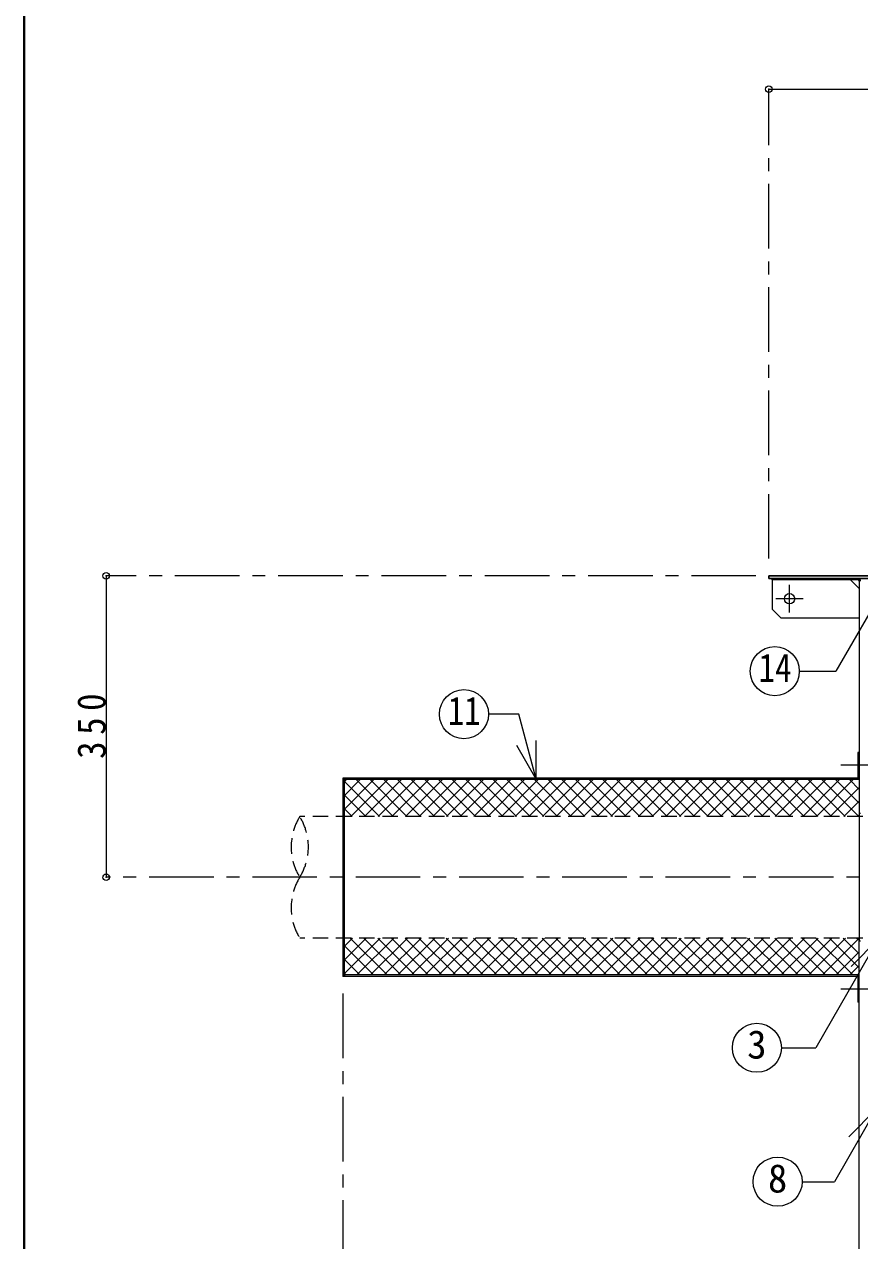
# Model space of a CAD drawing. Units: millimetres at full size, sheet at 1:15; details may follow other scales. Extents: x -3171 to 2904, y -2098 to 2117.
# Drawn here: x -3171 to -2200, y -1200 to 212 of the extents above; entities that cross this region are included whole.
import ezdxf
from ezdxf.enums import TextEntityAlignment as Align

# ---------------------------------------------------------------- set-up
doc = ezdxf.new("R2010")
doc.units = ezdxf.units.MM
doc.header["$LTSCALE"] = 15
doc.header["$PDMODE"] = 32
doc.header["$PDSIZE"] = 7.5
doc.linetypes.add('CHAIN1', pattern=[8, 5, -1, 1, -1])
doc.linetypes.add('DASHED1', pattern=[1.8, 1.2, -0.6])
doc.layers.add('0-6_補助線', color=4, linetype='Continuous', lineweight=9)
doc.styles.add('ＭＳ ゴシック', font='')
doc.styles.get('ＭＳ ゴシック').set_extended_font_data('MS Gothic')

msp = doc.modelspace()

# ---------------------------------------------------------------- linework, layer by layer
at = {"layer": '0-6_補助線', "color": 1, "lineweight": 40}
msp.add_line((-3170.88, -2097.95), (-3170.88, 2117.05), dxfattribs=at)
at = {"layer": '0-6_補助線'}
for p, q in [((-2305.88, 137.05), (-585.88, 137.05)), ((-3075.88, -427.95), (-3075.88, -777.95)), ((-2301.88, -432.55), (-2301.88, -466.55)), ((-2210.88, -432.55), (-2200.88, -442.55)), ((-2799.28, -699.18), (-2764.66, -664.55)), ((-2799.28, -683.27), (-2780.57, -664.55)), ((-2799.28, -667.36), (-2796.48, -664.55)), ((-2799.28, -666.35), (-2758.17, -707.45)), ((-2791.65, -707.45), (-2748.75, -664.55)), ((-2785.16, -664.55), (-2742.26, -707.45)), ((-2775.74, -707.45), (-2732.84, -664.55)), ((-2769.25, -664.55), (-2726.35, -707.45)), ((-2759.83, -707.45), (-2716.93, -664.55)), ((-2753.34, -664.55), (-2710.44, -707.45)), ((-2743.92, -707.45), (-2701.02, -664.55)), ((-2737.43, -664.55), (-2694.53, -707.45)), ((-2728.01, -707.45), (-2685.11, -664.55)), ((-2721.52, -664.55), (-2678.62, -707.45)), ((-2712.1, -707.45), (-2669.2, -664.55)), ((-2705.62, -664.55), (-2662.72, -707.45)), ((-2696.19, -707.45), (-2653.29, -664.55)), ((-2689.71, -664.55), (-2646.81, -707.45)), ((-2680.28, -707.45), (-2637.38, -664.55)), ((-2673.8, -664.55), (-2630.9, -707.45)), ((-2664.37, -707.45), (-2621.47, -664.55)), ((-2657.89, -664.55), (-2614.99, -707.45)), ((-2648.46, -707.45), (-2605.56, -664.55)), ((-2641.98, -664.55), (-2599.08, -707.45)), ((-2632.55, -707.45), (-2589.65, -664.55)), ((-2626.07, -664.55), (-2583.17, -707.45)), ((-2616.64, -707.45), (-2573.74, -664.55)), ((-2610.16, -664.55), (-2567.26, -707.45)), ((-2600.73, -707.45), (-2557.83, -664.55)), ((-2594.25, -664.55), (-2551.35, -707.45)), ((-2584.82, -707.45), (-2541.92, -664.55)), ((-2578.34, -664.55), (-2535.44, -707.45)), ((-2568.91, -707.45), (-2526.01, -664.55)), ((-2562.43, -664.55), (-2519.53, -707.45)), ((-2553, -707.45), (-2510.1, -664.55)), ((-2546.52, -664.55), (-2503.62, -707.45)), ((-2537.09, -707.45), (-2494.19, -664.55)), ((-2530.61, -664.55), (-2487.71, -707.45)), ((-2521.18, -707.45), (-2478.28, -664.55)), ((-2514.7, -664.55), (-2471.8, -707.45)), ((-2505.27, -707.45), (-2462.37, -664.55)), ((-2498.79, -664.55), (-2455.89, -707.45)), ((-2489.36, -707.45), (-2446.46, -664.55)), ((-2482.88, -664.55), (-2439.98, -707.45)), ((-2473.45, -707.45), (-2430.55, -664.55)), ((-2466.97, -664.55), (-2424.07, -707.45)), ((-2457.54, -707.45), (-2414.64, -664.55)), ((-2451.06, -664.55), (-2408.16, -707.45)), ((-2441.63, -707.45), (-2398.73, -664.55)), ((-2435.15, -664.55), (-2392.25, -707.45)), ((-2425.72, -707.45), (-2382.82, -664.55)), ((-2419.24, -664.55), (-2376.34, -707.45)), ((-2409.81, -707.45), (-2366.91, -664.55)), ((-2403.33, -664.55), (-2360.43, -707.45)), ((-2393.9, -707.45), (-2351, -664.55)), ((-2387.42, -664.55), (-2344.52, -707.45)), ((-2377.99, -707.45), (-2335.09, -664.55)), ((-2371.51, -664.55), (-2328.61, -707.45)), ((-2362.08, -707.45), (-2319.18, -664.55)), ((-2355.6, -664.55), (-2312.7, -707.45)), ((-2346.17, -707.45), (-2303.27, -664.55)), ((-2339.69, -664.55), (-2296.79, -707.45)), ((-2330.26, -707.45), (-2287.36, -664.55)), ((-2323.78, -664.55), (-2280.88, -707.45)), ((-2314.35, -707.45), (-2271.45, -664.55)), ((-2307.87, -664.55), (-2264.97, -707.45)), ((-2298.44, -707.45), (-2255.54, -664.55)), ((-2291.96, -664.55), (-2249.06, -707.45)), ((-2282.53, -707.45), (-2239.63, -664.55)), ((-2276.05, -664.55), (-2233.15, -707.45)), ((-2266.62, -707.45), (-2223.72, -664.55)), ((-2260.14, -664.55), (-2217.24, -707.45)), ((-2250.72, -707.45), (-2207.82, -664.55)), ((-2244.23, -664.55), (-2201.33, -707.45)), ((-2234.81, -707.45), (-2200.88, -673.53)), ((-2228.32, -664.55), (-2200.88, -691.99)), ((-2212.41, -664.55), (-2200.88, -676.08)), ((-2799.28, -682.26), (-2774.08, -707.45)), ((-2218.9, -707.45), (-2200.88, -689.44)), ((-2800.88, -701.45), (-2800.88, -854.45)), ((-2799.28, -698.17), (-2789.99, -707.45)), ((-2799.28, -701.45), (-2799.28, -854.45)), ((-2202.99, -707.45), (-2200.88, -705.35)), ((-2200.88, -703.95), (-2200.88, -851.95)), ((-2799.28, -890.09), (-2757.64, -848.45)), ((-2799.28, -874.18), (-2773.55, -848.45)), ((-2799.28, -858.27), (-2789.46, -848.45)), ((-2799.28, -857.27), (-2765.19, -891.35)), ((-2792.18, -848.45), (-2749.28, -891.35)), ((-2784.63, -891.35), (-2741.73, -848.45)), ((-2776.27, -848.45), (-2733.37, -891.35)), ((-2768.72, -891.35), (-2725.82, -848.45)), ((-2760.36, -848.45), (-2717.46, -891.35)), ((-2752.81, -891.35), (-2709.91, -848.45)), ((-2744.45, -848.45), (-2701.55, -891.35)), ((-2736.9, -891.35), (-2694, -848.45)), ((-2728.54, -848.45), (-2685.64, -891.35)), ((-2720.99, -891.35), (-2678.09, -848.45)), ((-2712.63, -848.45), (-2669.73, -891.35)), ((-2705.08, -891.35), (-2662.18, -848.45)), ((-2696.72, -848.45), (-2653.82, -891.35)), ((-2689.17, -891.35), (-2646.27, -848.45)), ((-2680.81, -848.45), (-2637.91, -891.35)), ((-2673.26, -891.35), (-2630.36, -848.45)), ((-2664.9, -848.45), (-2622, -891.35)), ((-2657.35, -891.35), (-2614.45, -848.45)), ((-2648.99, -848.45), (-2606.09, -891.35)), ((-2641.44, -891.35), (-2598.54, -848.45)), ((-2633.08, -848.45), (-2590.18, -891.35)), ((-2625.53, -891.35), (-2582.63, -848.45)), ((-2617.17, -848.45), (-2574.27, -891.35)), ((-2609.62, -891.35), (-2566.72, -848.45)), ((-2601.26, -848.45), (-2558.36, -891.35)), ((-2593.71, -891.35), (-2550.81, -848.45)), ((-2585.35, -848.45), (-2542.45, -891.35)), ((-2577.8, -891.35), (-2534.9, -848.45)), ((-2569.44, -848.45), (-2526.54, -891.35)), ((-2561.89, -891.35), (-2518.99, -848.45)), ((-2553.53, -848.45), (-2510.63, -891.35)), ((-2545.98, -891.35), (-2503.08, -848.45)), ((-2537.62, -848.45), (-2494.72, -891.35)), ((-2530.07, -891.35), (-2487.17, -848.45)), ((-2521.72, -848.45), (-2478.82, -891.35)), ((-2514.16, -891.35), (-2471.26, -848.45)), ((-2505.81, -848.45), (-2462.91, -891.35)), ((-2498.25, -891.35), (-2455.35, -848.45)), ((-2489.9, -848.45), (-2447, -891.35)), ((-2482.34, -891.35), (-2439.44, -848.45)), ((-2473.99, -848.45), (-2431.09, -891.35)), ((-2466.43, -891.35), (-2423.53, -848.45)), ((-2458.08, -848.45), (-2415.18, -891.35)), ((-2450.52, -891.35), (-2407.62, -848.45)), ((-2442.17, -848.45), (-2399.27, -891.35)), ((-2434.62, -891.35), (-2391.72, -848.45)), ((-2426.26, -848.45), (-2383.36, -891.35)), ((-2418.71, -891.35), (-2375.81, -848.45)), ((-2410.35, -848.45), (-2367.45, -891.35)), ((-2402.8, -891.35), (-2359.9, -848.45)), ((-2394.44, -848.45), (-2351.54, -891.35)), ((-2386.89, -891.35), (-2343.99, -848.45)), ((-2378.53, -848.45), (-2335.63, -891.35)), ((-2370.98, -891.35), (-2328.08, -848.45)), ((-2362.62, -848.45), (-2319.72, -891.35)), ((-2355.07, -891.35), (-2312.17, -848.45)), ((-2346.71, -848.45), (-2303.81, -891.35)), ((-2339.16, -891.35), (-2296.26, -848.45)), ((-2330.8, -848.45), (-2287.9, -891.35)), ((-2323.25, -891.35), (-2280.35, -848.45)), ((-2314.89, -848.45), (-2271.99, -891.35)), ((-2307.34, -891.35), (-2264.44, -848.45)), ((-2298.98, -848.45), (-2256.08, -891.35)), ((-2291.43, -891.35), (-2248.53, -848.45)), ((-2283.07, -848.45), (-2240.17, -891.35)), ((-2275.52, -891.35), (-2232.62, -848.45)), ((-2267.16, -848.45), (-2224.26, -891.35)), ((-2259.61, -891.35), (-2216.71, -848.45)), ((-2251.25, -848.45), (-2208.35, -891.35)), ((-2243.7, -891.35), (-2200.88, -848.54)), ((-2235.34, -848.45), (-2200.88, -882.91)), ((-2219.43, -848.45), (-2200.88, -867)), ((-2203.52, -848.45), (-2200.88, -851.09)), ((-2799.28, -873.18), (-2781.1, -891.35)), ((-2227.79, -891.35), (-2200.88, -864.45)), ((-2799.28, -889.09), (-2797.01, -891.35)), ((-2211.88, -891.35), (-2200.88, -880.36))]:
    msp.add_line(p, q, dxfattribs=at)
at = {"layer": '0-6_補助線', "linetype": 'CHAIN1'}
for p, q in [((-2305.88, -407.95), (-2305.88, 137.05)), ((-2320.88, -427.95), (-3075.88, -427.95)), ((-2281.88, -470.55), (-2281.88, -438.55)), ((-2265.88, -454.55), (-2297.88, -454.55)), ((-2179.28, -647.95), (-2222.48, -647.95)), ((-2110.88, -777.95), (-3075.88, -777.95)), ((-2800.88, -912.95), (-2800.88, -1587.95)), ((-2179.28, -907.95), (-2222.48, -907.95))]:
    msp.add_line(p, q, dxfattribs=at)
at = {"layer": '0-6_補助線', "color": 5, "lineweight": 25}
for p, q in [((-2305.88, -430.95), (-2305.88, -427.95)), ((-2305.88, -427.95), (-2151.88, -427.95)), ((-2305.88, -430.95), (-2151.88, -430.95))]:
    msp.add_line(p, q, dxfattribs=at)
at = {"layer": '0-6_補助線', "color": 7, "lineweight": 18}
for p, q in [((-2301.88, -432.55), (-2301.88, -430.95)), ((-2202.48, -432.55), (-2301.88, -432.55)), ((-2168.08, -434.88), (-2227.97, -538.61)), ((-2200.88, -434.15), (-2200.88, -703.95)), ((-2270.53, -538.61), (-2227.97, -538.61)), ((-2576.19, -663.95), (-2576.19, -618.95)), ((-2576.19, -663.95), (-2598.69, -624.98)), ((-2202.48, -632.95), (-2202.48, -662.95)), ((-2200.88, -632.95), (-2202.48, -632.95)), ((-2800.88, -662.95), (-2800.88, -701.45)), ((-2200.88, -662.95), (-2800.88, -662.95)), ((-2799.28, -662.95), (-2799.28, -701.45)), ((-2200.88, -664.55), (-2799.28, -664.55)), ((-2799.28, -701.45), (-2800.88, -701.45)), ((-2199.28, -703.95), (-2200.88, -703.95)), ((-2799.28, -854.45), (-2800.88, -854.45)), ((-2800.88, -854.45), (-2800.88, -892.95)), ((-2799.28, -854.45), (-2799.28, -892.95)), ((-2178.53, -849.57), (-2251.44, -975.86)), ((-2178.53, -849.57), (-2210.35, -881.39)), ((-2199.28, -851.95), (-2200.88, -851.95)), ((-2200.88, -1384.75), (-2200.88, -851.95)), ((-2200.88, -892.95), (-2800.88, -892.95)), ((-2200.88, -891.35), (-2799.28, -891.35)), ((-2202.48, -892.95), (-2202.48, -922.95)), ((-2200.88, -922.95), (-2202.48, -922.95)), ((-2291.32, -975.86), (-2251.44, -975.86)), ((-2181.31, -1047.32), (-2229.81, -1131.33)), ((-2181.31, -1047.32), (-2213.12, -1079.14)), ((-2267.19, -1131.33), (-2229.81, -1131.33))]:
    msp.add_line(p, q, dxfattribs=at)
at = {"layer": '0-6_補助線', "linetype": 'DASHED1'}
for p, q in [((-2196.88, -707.45), (-2850.88, -707.45)), ((-2196.88, -848.45), (-2850.88, -848.45))]:
    msp.add_line(p, q, dxfattribs=at)
at = {"layer": '0-6_補助線'}
msp.add_lwpolyline([(-2301.88, -466.55), (-2291.88, -476.55), (-2200.88, -476.55)], dxfattribs=at)
at = {"layer": '0-6_補助線', "color": 7, "lineweight": 18}
msp.add_lwpolyline([(-2576.19, -663.95), (-2596.38, -588.6), (-2631.6, -588.6)], dxfattribs=at)
at = {"layer": '0-6_補助線'}
msp.add_circle((-2281.88, -454.55), 6, dxfattribs=at)
at = {"layer": '0-6_補助線', "color": 7, "lineweight": 18}
for centre in [(-2299.03, -538.61), (-2660.1, -588.6), (-2319.82, -975.86), (-2295.69, -1131.33)]:
    msp.add_circle(centre, 28.5, dxfattribs=at)
for radius in [3.2, 1.6]:
    msp.add_arc((-2202.48, -434.15), radius, 0, 90, dxfattribs=at)
at = {"layer": '0-6_補助線', "linetype": 'DASHED1'}
for centre, start, end in [((-2793.75, -742.7), 148.324, 211.676), ((-2908.01, -742.7), 328.324, 31.676), ((-2793.75, -813.2), 148.324, 211.676)]:
    msp.add_arc(centre, 67.13, start, end, dxfattribs=at)
at = {"layer": '0-6_補助線'}
for p in [(-2305.88, 137.05), (-3075.88, -427.95), (-3075.88, -777.95)]:
    msp.add_point(p, dxfattribs=at)

# ---------------------------------------------------------------- texts
at = {"layer": '0-6_補助線', "color": 7, "style": 'ＭＳ ゴシック', "width": 0.85}
for s, p in [('14', (-2317.78, -561.11)), ('11', (-2678.85, -611.1))]:
    msp.add_text(s, height=32.99, dxfattribs=at).set_placement(p, align=Align.BOTTOM_LEFT)
at = {"layer": '0-6_補助線', "color": 7, "style": 'ＭＳ ゴシック'}
for s, p in [('3', (-2331.07, -998.36)), ('8', (-2306.94, -1153.83))]:
    msp.add_text(s, height=32.99, dxfattribs=at).set_placement(p, align=Align.BOTTOM_LEFT)
at = {"layer": '0-6_補助線', "color": 7, "insert": (-3075.88, -640.45), "char_height": 32.99, "attachment_point": 7, "rotation": 90, "style": 'ＭＳ ゴシック'}
msp.add_mtext('\\T1.38;\\W0.9;350', dxfattribs=at)

doc.saveas('drawing.dxf')
